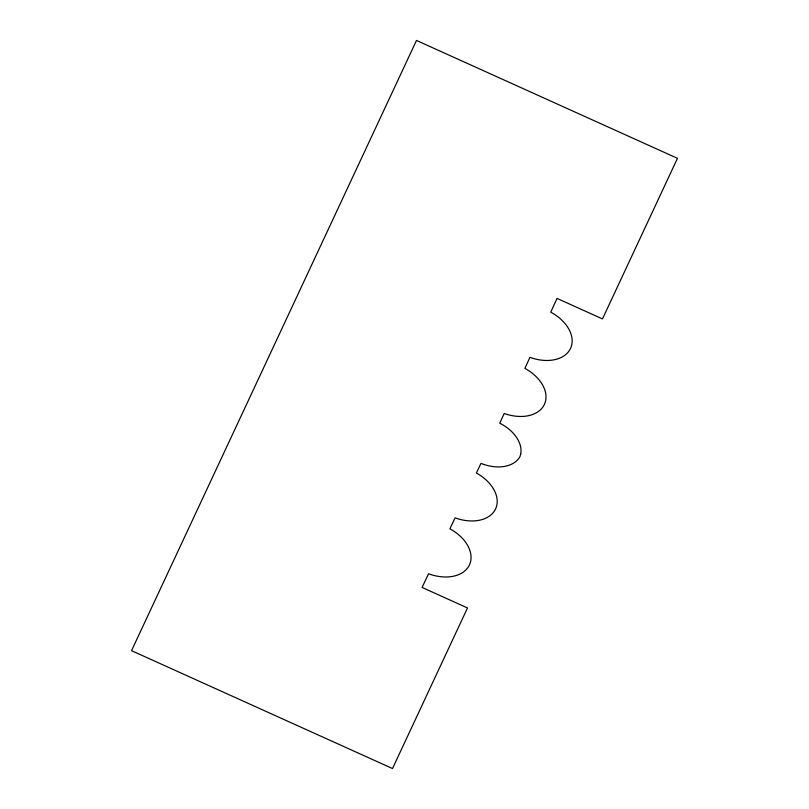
<?xml version="1.0" encoding="UTF-8"?>
<svg xmlns="http://www.w3.org/2000/svg" width="809" height="809" viewBox="0 0 809 809"><rect width="100%" height="100%" fill="white"/><g stroke="black" fill="none" stroke-linecap="round" stroke-linejoin="round"><path stroke-width="1.21" d="M520.723 453.95L519.985 456.6A34.554 23.34 23.7 0 1 480.971 463.375L476.39 473.022A36.971 24.978 23.7 0 1 495.543 509.013A36.971 24.978 23.7 0 1 455.093 517.861L449.895 528.813A37.022 25.008 23.7 0 1 469.392 565.016A37.022 25.008 23.7 0 1 428.568 573.763L422.076 587.435L467.501 607.953L392.507 768.55L131.533 650.669L416.493 40.45L677.467 158.331L602.472 318.928L557.047 298.41L550.737 312.153A37.022 25.008 23.7 0 1 570.588 348.315A37.022 25.008 23.7 0 1 529.966 357.356L524.899 368.368A36.971 24.978 23.7 0 1 544.437 404.318A36.971 24.978 23.7 0 1 504.199 413.48L499.74 423.188A34.554 23.34 23.7 0 1 520.723 453.95"/></g></svg>
